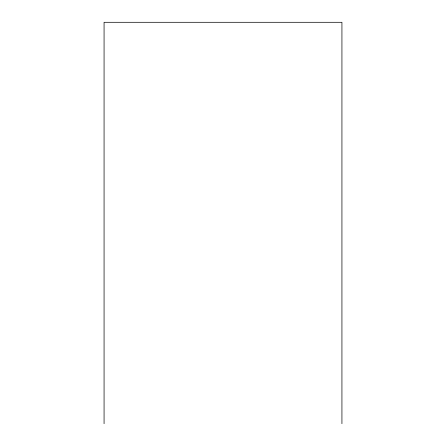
<?xml version="1.0" encoding="UTF-8"?>
<svg xmlns="http://www.w3.org/2000/svg" width="446" height="446" viewBox="0 0 446 446"><rect width="100%" height="100%" fill="white"/><g stroke="black" fill="none" stroke-linecap="round" stroke-linejoin="round"><path stroke-width="0.67" d="M341.931 423.7L341.931 22.3L104.069 22.3L104.069 423.7"/></g></svg>
